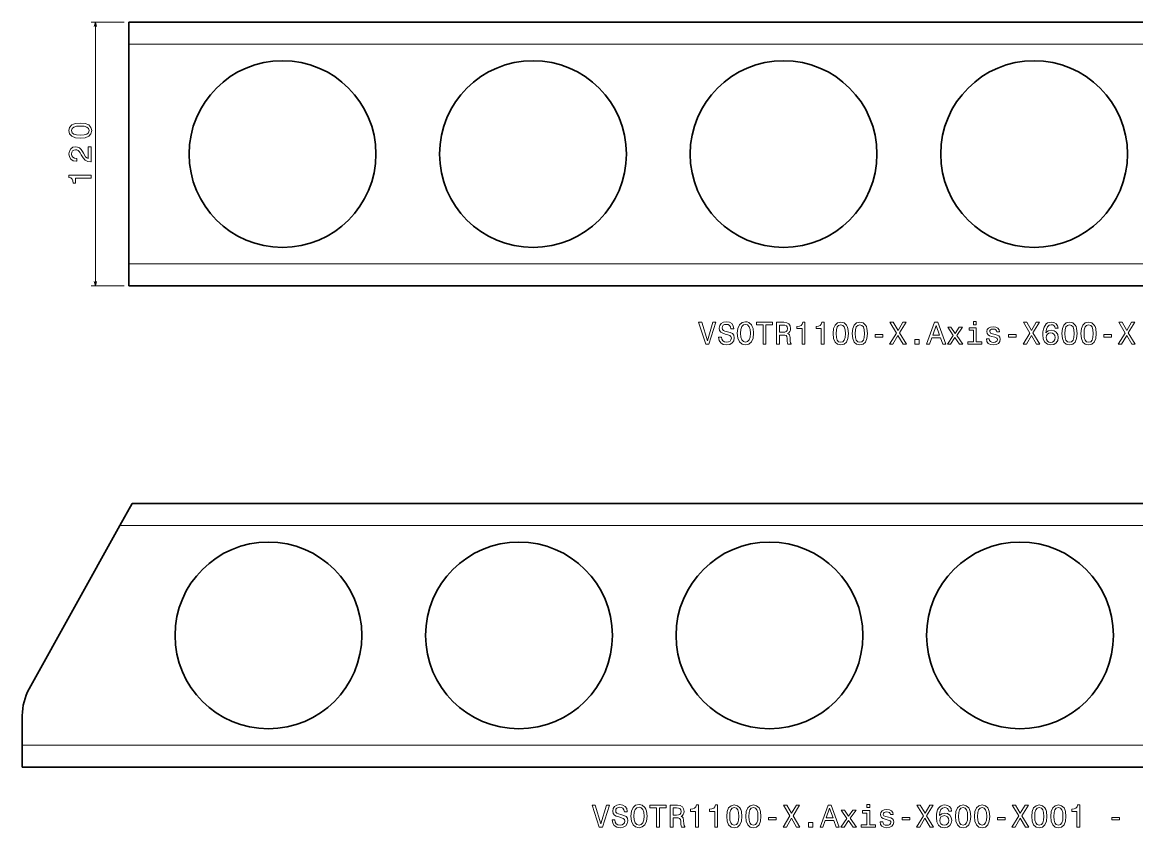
# Model space of a CAD drawing. Extents: x -420 to 4490, y -596 to 252.
# Drawn here: x 1704 to 2212, y -596 to -229 of the extents above; entities that cross this region are included whole.
import ezdxf

# ---------------------------------------------------------------- set-up
doc = ezdxf.new("R2010")
doc.units = 0

msp = doc.modelspace()

# ---------------------------------------------------------------- linework, layer by layer
at = {"color": 7, "lineweight": 13, "ltscale": 0.378107}
for p, q in [((1750.877808, -228.960632), (1735.75354, -228.960632)), ((1750.877808, -348.960632), (1735.75354, -348.960632))]:
    msp.add_line(p, q, dxfattribs=at)
at = {"color": 7, "lineweight": 13}
for p, q in [((1737.75354, -348.960632), (1737.75354, -228.960632)), ((1752.877808, -238.960632), (2688.43335, -238.960632)), ((1752.877808, -338.960632), (2732.87793, -338.960632)), ((2684.467529, -458.095184), (1748.911987, -458.095184)), ((2684.467529, -558.095215), (1704.467529, -558.095215))]:
    msp.add_line(p, q, dxfattribs=at)
at = {"color": 7, "lineweight": 35}
for p, q in [((1752.877808, -228.960632), (2682.87793, -228.960632)), ((1752.877808, -338.960632), (1752.877808, -238.960632)), ((1752.877808, -348.960632), (2732.87793, -348.960632)), ((2684.467529, -448.095184), (1754.467529, -448.095184)), ((1707.613525, -532.432251), (1748.911987, -458.095184)), ((2684.467529, -568.095215), (1704.467529, -568.095215))]:
    msp.add_line(p, q, dxfattribs=at)
at = {"color": 7, "lineweight": 35, "ltscale": 0.25}
for p, q in [((1752.877808, -238.960632), (1752.877808, -228.960632)), ((1752.877808, -348.960632), (1752.877808, -338.960632)), ((1704.467529, -558.095215), (1704.467529, -568.095215))]:
    msp.add_line(p, q, dxfattribs=at)
at = {"color": 7, "lineweight": 35, "ltscale": 0.28599}
msp.add_line((1754.467529, -448.095184), (1748.911987, -458.095184), dxfattribs=at)
at = {"color": 7, "lineweight": 35, "ltscale": 0.338046}
msp.add_line((1704.467529, -544.573364), (1704.467529, -558.095215), dxfattribs=at)
at = {"color": 7, "lineweight": 13}
for points in [[(1738.27124, -230.892487), (1737.75354, -228.960632), (1737.235962, -230.892487)], [(1737.235962, -347.028778), (1737.75354, -348.960632), (1738.27124, -347.028778)]]:
    msp.add_lwpolyline(points, dxfattribs=at)
for points in [[(1730.868896, -281.758911), (1733.131104, -281.542755), (1734.744873, -280.86554), (1735.724731, -279.784851), (1736.041748, -278.286285), (1735.724731, -276.802124), (1734.744873, -275.721436), (1733.131104, -275.058624), (1730.868896, -274.828064), (1728.620972, -275.058624), (1727.727661, -275.332397), (1726.992798, -275.721436), (1726.012939, -276.802124), (1725.681519, -278.286285), (1726.012939, -279.784851), (1727.007202, -280.86554), (1728.620972, -281.542755)], [(1730.868896, -280.37561), (1729.125366, -280.260345), (1727.871704, -279.900116), (1727.136841, -279.251709), (1726.877441, -278.286285), (1727.136841, -277.335266), (1727.871704, -276.686859), (1729.125366, -276.32663), (1730.868896, -276.211365), (1732.626709, -276.32663), (1733.880371, -276.686859), (1734.615234, -277.335266), (1734.860229, -278.286285), (1734.615234, -279.251709), (1733.880371, -279.900116), (1732.626709, -280.260345)], [(1735.75354, -292.476471), (1735.75354, -285.603271), (1734.514404, -285.603271), (1734.514404, -291.035553), (1733.837158, -290.732971), (1733.275146, -290.214233), (1732.252197, -288.614807), (1731.819824, -287.764679), (1731.200195, -286.81366), (1730.479736, -286.136414), (1729.629639, -285.747375), (1728.664307, -285.603271), (1727.453857, -285.848236), (1726.502808, -286.525482), (1725.897705, -287.562927), (1725.681519, -288.902985), (1725.926514, -290.286285), (1726.60376, -291.338165), (1727.684448, -292.015381), (1729.110962, -292.245941), (1729.312622, -292.245941), (1729.312622, -290.934692), (1729.197388, -290.934692), (1728.217529, -290.805023), (1727.49707, -290.415955), (1727.036011, -289.796356), (1726.877441, -288.975037), (1727.021606, -288.139313), (1727.381836, -287.519714), (1727.943848, -287.116241), (1728.64978, -286.972168), (1729.312622, -287.073029), (1729.874634, -287.346802), (1730.364502, -287.807892), (1730.796753, -288.441895), (1731.257935, -289.292053), (1732.151245, -290.704163), (1733.102295, -291.698395), (1734.255005, -292.289154), (1735.710327, -292.476471)], [(1735.75354, -299.894348), (1735.75354, -298.583099), (1725.681519, -298.583099), (1725.681519, -299.562927), (1726.560547, -299.822296), (1727.151245, -300.341034), (1727.49707, -301.133545), (1727.612305, -302.228638), (1728.635376, -302.228638), (1728.635376, -299.894348)], [(2018.703125, -365.539001), (2016.195923, -374.05484), (2013.616699, -365.539001), (2012.247803, -365.539001), (2015.475464, -375.553406), (2016.916382, -375.553406), (2020.072021, -365.539001)], [(2022.593628, -372.253693), (2021.282349, -372.253693), (2021.570557, -373.781067), (2022.291016, -374.904999), (2023.400513, -375.582214), (2024.89917, -375.827179), (2026.383301, -375.596619), (2027.492798, -374.962616), (2028.198853, -373.968384), (2028.45813, -372.657166), (2028.242065, -371.475586), (2027.636841, -370.711914), (2026.656982, -370.207581), (2025.345825, -369.832947), (2024.221924, -369.559174), (2023.487061, -369.242157), (2023.069092, -368.781067), (2022.939453, -368.060608), (2023.069092, -367.412201), (2023.443726, -366.922272), (2024.020142, -366.590881), (2024.812622, -366.475586), (2025.619629, -366.61969), (2026.25354, -367.008728), (2026.671387, -367.657166), (2026.873169, -368.536102), (2028.184448, -368.536102), (2028.184448, -368.507294), (2027.953857, -367.152832), (2027.276611, -366.144196), (2026.210327, -365.510193), (2024.769409, -365.294037), (2023.472656, -365.510193), (2022.463989, -366.115356), (2021.815552, -367.051971), (2021.584961, -368.262329), (2021.772339, -369.343018), (2022.319824, -370.077911), (2023.184448, -370.56781), (2024.365967, -370.942444), (2025.533081, -371.273865), (2026.412109, -371.590881), (2026.94519, -372.051971), (2027.132568, -372.801239), (2026.959595, -373.564941), (2026.512939, -374.141296), (2025.835693, -374.501526), (2024.956787, -374.616821), (2023.976929, -374.458313), (2023.227661, -373.997223), (2022.752197, -373.247925)], [(2029.841431, -370.553406), (2030.10083, -372.801239), (2030.850098, -374.458313), (2032.017212, -375.481354), (2033.544678, -375.827179), (2035.057617, -375.481354), (2036.239136, -374.458313), (2036.973999, -372.801239), (2037.247803, -370.553406), (2036.973999, -368.319977), (2036.656982, -367.412201), (2036.239136, -366.662903), (2035.057617, -365.639862), (2034.337158, -365.380493), (2033.544678, -365.279633), (2032.002808, -365.639862), (2030.835693, -366.648499), (2030.10083, -368.305573)], [(2031.224731, -370.553406), (2031.383301, -368.809875), (2031.858765, -367.527466), (2032.593628, -366.749359), (2033.544678, -366.475586), (2034.481201, -366.749359), (2035.216064, -367.54187), (2035.69165, -368.82431), (2035.864502, -370.553406), (2035.69165, -372.296936), (2035.216064, -373.579346), (2034.481201, -374.357452), (2033.544678, -374.616821), (2032.593628, -374.357452), (2031.858765, -373.579346), (2031.383301, -372.31134)], [(2041.556152, -375.553406), (2042.881836, -375.553406), (2042.881836, -366.763794), (2045.907715, -366.763794), (2045.907715, -365.553406), (2038.515869, -365.553406), (2038.515869, -366.763794), (2041.556152, -366.763794)], [(2047.680054, -375.553406), (2049.020264, -375.553406), (2049.020264, -371.331512), (2050.388916, -371.331512), (2051.397705, -371.374725), (2052.031738, -371.576447), (2052.377441, -372.051971), (2052.521484, -372.9021), (2052.59375, -374.198944), (2052.680176, -375.049072), (2052.853027, -375.553406), (2054.365967, -375.553406), (2054.365967, -375.279633), (2054.034668, -374.87616), (2053.919189, -374.126892), (2053.818359, -372.513062), (2053.573486, -371.317108), (2053.241943, -370.942444), (2052.723389, -370.668671), (2053.299805, -370.308441), (2053.703125, -369.804138), (2053.962402, -369.170135), (2054.049072, -368.406433), (2053.847168, -367.196045), (2053.270752, -366.288269), (2052.319824, -365.740723), (2051.022949, -365.553406), (2047.680054, -365.553406)], [(2050.648438, -366.778198), (2051.527344, -366.864655), (2052.146973, -367.138428), (2052.535889, -367.642731), (2052.665771, -368.435242), (2052.521484, -369.270996), (2052.132568, -369.775299), (2051.469727, -370.034668), (2050.562012, -370.10672), (2049.020264, -370.10672), (2049.020264, -366.778198)], [(2059.30835, -375.553406), (2060.619629, -375.553406), (2060.619629, -365.481354), (2059.639648, -365.481354), (2059.380371, -366.360321), (2058.861572, -366.951111), (2058.069092, -367.296936), (2056.974121, -367.412201), (2056.974121, -368.435242), (2059.30835, -368.435242)], [(2067.982666, -375.553406), (2069.293945, -375.553406), (2069.293945, -365.481354), (2068.314209, -365.481354), (2068.054688, -366.360321), (2067.535889, -366.951111), (2066.743408, -367.296936), (2065.648438, -367.412201), (2065.648438, -368.435242), (2067.982666, -368.435242)], [(2073.443848, -370.668671), (2073.659912, -372.930939), (2074.337158, -374.544769), (2075.417725, -375.524597), (2076.916504, -375.841583), (2078.400635, -375.524597), (2079.481201, -374.544769), (2080.144043, -372.930939), (2080.374512, -370.668671), (2080.144043, -368.420837), (2079.870361, -367.527466), (2079.481201, -366.792603), (2078.400635, -365.812775), (2076.916504, -365.481354), (2075.417725, -365.812775), (2074.337158, -366.807007), (2073.659912, -368.420837)], [(2074.827148, -370.668671), (2074.942383, -368.925171), (2075.30249, -367.67157), (2075.950928, -366.936707), (2076.916504, -366.677338), (2077.867432, -366.936707), (2078.515869, -367.67157), (2078.875977, -368.925171), (2078.991211, -370.668671), (2078.875977, -372.426605), (2078.515869, -373.680206), (2077.867432, -374.41507), (2076.916504, -374.660034), (2075.950928, -374.41507), (2075.30249, -373.680206), (2074.942383, -372.426605)], [(2082.118164, -370.668671), (2082.334229, -372.930939), (2083.011475, -374.544769), (2084.092285, -375.524597), (2085.59082, -375.841583), (2087.074951, -375.524597), (2088.155518, -374.544769), (2088.818359, -372.930939), (2089.049072, -370.668671), (2088.818359, -368.420837), (2088.544678, -367.527466), (2088.155518, -366.792603), (2087.074951, -365.812775), (2085.59082, -365.481354), (2084.092285, -365.812775), (2083.011475, -366.807007), (2082.334229, -368.420837)], [(2083.501465, -370.668671), (2083.616699, -368.925171), (2083.976807, -367.67157), (2084.625244, -366.936707), (2085.59082, -366.677338), (2086.541748, -366.936707), (2087.190186, -367.67157), (2087.550293, -368.925171), (2087.665771, -370.668671), (2087.550293, -372.426605), (2087.190186, -373.680206), (2086.541748, -374.41507), (2085.59082, -374.660034), (2084.625244, -374.41507), (2083.976807, -373.680206), (2083.616699, -372.426605)], [(2099.121094, -375.553406), (2100.634033, -375.553406), (2102.925049, -371.504425), (2105.259277, -375.553406), (2106.786621, -375.553406), (2103.659912, -370.409302), (2106.628174, -365.539001), (2105.172852, -365.539001), (2102.968262, -369.242157), (2100.806885, -365.539001), (2099.293945, -365.539001), (2102.247803, -370.423737)], [(2115.907715, -375.553406), (2117.233398, -375.553406), (2118.2854, -372.613922), (2122.276611, -372.613922), (2123.328613, -375.553406), (2124.683105, -375.553406), (2121.022949, -365.539001), (2119.553223, -365.539001)], [(2118.746338, -371.38913), (2120.288086, -366.979919), (2121.830078, -371.38913)], [(2126.9021, -375.553406), (2128.890381, -372.54187), (2130.936523, -375.553406), (2132.463867, -375.553406), (2129.69751, -371.562042), (2132.30542, -367.815643), (2130.835693, -367.815643), (2128.948242, -370.625458), (2127.060547, -367.815643), (2125.562012, -367.815643), (2128.126709, -371.576447), (2125.417969, -375.553406)], [(2138.530273, -374.487122), (2138.530273, -368.075012), (2135.273682, -368.075012), (2135.273682, -369.155701), (2137.262207, -369.155701), (2137.262207, -374.487122), (2134.668457, -374.487122), (2134.668457, -375.553406), (2141.152832, -375.553406), (2141.152832, -374.487122)], [(2138.573486, -365.207581), (2137.233398, -365.207581), (2137.233398, -366.648499), (2138.573486, -366.648499)], [(2147.118164, -371.043304), (2145.893311, -370.755127), (2144.985596, -370.423737), (2144.683105, -369.74649), (2144.769531, -369.270996), (2145.072021, -368.925171), (2145.562012, -368.709015), (2146.268066, -368.622559), (2146.945313, -368.709015), (2147.478271, -368.968384), (2147.824219, -369.357452), (2147.968262, -369.87616), (2149.20752, -369.87616), (2149.20752, -369.847351), (2148.991455, -368.910767), (2148.400635, -368.175873), (2147.478271, -367.714783), (2146.268066, -367.54187), (2145.043213, -367.714783), (2144.149902, -368.190308), (2143.587891, -368.896332), (2143.415039, -369.789703), (2143.544678, -370.654266), (2143.948242, -371.25946), (2144.61084, -371.691742), (2145.576416, -371.994324), (2146.988525, -372.340149), (2147.853027, -372.700378), (2148.083496, -372.988556), (2148.169922, -373.420837), (2148.040283, -373.953979), (2147.69458, -374.357452), (2147.132568, -374.616821), (2146.383301, -374.703247), (2145.59082, -374.616821), (2145.014404, -374.314209), (2144.625244, -373.82431), (2144.466797, -373.147064), (2143.242188, -373.147064), (2143.443848, -374.299805), (2144.034668, -375.135529), (2144.971191, -375.639862), (2146.268066, -375.827179), (2147.622559, -375.639862), (2148.616699, -375.135529), (2149.221924, -374.328613), (2149.437988, -373.276733), (2149.279541, -372.368958), (2148.832764, -371.749359), (2148.0979, -371.345917)], [(2159.841553, -375.553406), (2161.354492, -375.553406), (2163.645508, -371.504425), (2165.979736, -375.553406), (2167.50708, -375.553406), (2164.380371, -370.409302), (2167.348633, -365.539001), (2165.893311, -365.539001), (2163.688721, -369.242157), (2161.527344, -365.539001), (2160.014404, -365.539001), (2162.968262, -370.423737)], [(2175.79248, -368.247925), (2175.518799, -367.08078), (2174.884766, -366.216217), (2173.904785, -365.668671), (2172.636963, -365.481354), (2171.786621, -365.582214), (2171.051758, -365.855988), (2170.40332, -366.302673), (2169.855957, -366.936707), (2169.423584, -367.729187), (2169.106689, -368.694611), (2168.904785, -369.832947), (2168.847168, -371.115356), (2169.077881, -373.161469), (2169.783936, -374.64563), (2170.922119, -375.539001), (2172.478271, -375.841583), (2173.875977, -375.582214), (2174.942383, -374.904999), (2175.634033, -373.838715), (2175.878906, -372.484253), (2175.634033, -371.115356), (2174.971191, -370.063507), (2173.947998, -369.400665), (2172.680176, -369.170135), (2171.311279, -369.458313), (2170.288086, -370.279633), (2170.504395, -368.694611), (2170.965332, -367.556274), (2171.671387, -366.879059), (2172.651367, -366.648499), (2173.371826, -366.763794), (2173.919189, -367.066376), (2174.279541, -367.570709), (2174.466797, -368.247925)], [(2177.535889, -370.668671), (2177.752197, -372.930939), (2178.429443, -374.544769), (2179.51001, -375.524597), (2181.008545, -375.841583), (2182.492676, -375.524597), (2183.573486, -374.544769), (2184.236328, -372.930939), (2184.466797, -370.668671), (2184.236328, -368.420837), (2183.962402, -367.527466), (2183.573486, -366.792603), (2182.492676, -365.812775), (2181.008545, -365.481354), (2179.51001, -365.812775), (2178.429443, -366.807007), (2177.752197, -368.420837)], [(2178.919189, -370.668671), (2179.034668, -368.925171), (2179.394775, -367.67157), (2180.043213, -366.936707), (2181.008545, -366.677338), (2181.959717, -366.936707), (2182.608154, -367.67157), (2182.968262, -368.925171), (2183.083496, -370.668671), (2182.968262, -372.426605), (2182.608154, -373.680206), (2181.959717, -374.41507), (2181.008545, -374.660034), (2180.043213, -374.41507), (2179.394775, -373.680206), (2179.034668, -372.426605)], [(2186.210449, -370.668671), (2186.426514, -372.930939), (2187.10376, -374.544769), (2188.184326, -375.524597), (2189.682861, -375.841583), (2191.166992, -375.524597), (2192.247803, -374.544769), (2192.910645, -372.930939), (2193.141113, -370.668671), (2192.910645, -368.420837), (2192.636963, -367.527466), (2192.247803, -366.792603), (2191.166992, -365.812775), (2189.682861, -365.481354), (2188.184326, -365.812775), (2187.10376, -366.807007), (2186.426514, -368.420837)], [(2187.59375, -370.668671), (2187.708984, -368.925171), (2188.069092, -367.67157), (2188.717529, -366.936707), (2189.682861, -366.677338), (2190.634033, -366.936707), (2191.282471, -367.67157), (2191.642578, -368.925171), (2191.757813, -370.668671), (2191.642578, -372.426605), (2191.282471, -373.680206), (2190.634033, -374.41507), (2189.682861, -374.660034), (2188.717529, -374.41507), (2188.069092, -373.680206), (2187.708984, -372.426605)], [(2203.213135, -375.553406), (2204.726074, -375.553406), (2207.017334, -371.504425), (2209.351563, -375.553406), (2210.878906, -375.553406), (2207.752197, -370.409302), (2210.720459, -365.539001), (2209.265137, -365.539001), (2207.060547, -369.242157), (2204.89917, -365.539001), (2203.38623, -365.539001), (2206.340088, -370.423737)], [(2092.521484, -372.253693), (2096.008545, -372.253693), (2096.008545, -371.115356), (2092.521484, -371.115356)], [(2110.619629, -375.553406), (2112.608154, -375.553406), (2112.608154, -373.406433), (2110.619629, -373.406433)], [(2153.242188, -372.253693), (2156.729004, -372.253693), (2156.729004, -371.115356), (2153.242188, -371.115356)], [(2174.481201, -372.498657), (2174.322754, -373.406433), (2173.919189, -374.098083), (2173.270996, -374.559174), (2172.463867, -374.703247), (2171.61377, -374.559174), (2170.965332, -374.112488), (2170.547607, -373.420837), (2170.417969, -372.513062), (2170.562012, -371.61969), (2170.965332, -370.942444), (2171.628174, -370.510193), (2172.521484, -370.351685), (2173.299805, -370.510193), (2173.919189, -370.92804), (2174.322754, -371.605286)], [(2196.61377, -372.253693), (2200.10083, -372.253693), (2200.10083, -371.115356), (2196.61377, -371.115356)], [(1970.256226, -585.342285), (1967.749023, -593.858154), (1965.1698, -585.342285), (1963.800903, -585.342285), (1967.028564, -595.356689), (1968.469482, -595.356689), (1971.625122, -585.342285)], [(1974.146729, -592.057007), (1972.835449, -592.057007), (1973.123657, -593.584351), (1973.844116, -594.708252), (1974.953613, -595.385498), (1976.452271, -595.630493), (1977.936401, -595.399902), (1979.045898, -594.76593), (1979.751953, -593.771667), (1980.01123, -592.460449), (1979.795166, -591.27887), (1979.189941, -590.515198), (1978.210083, -590.010864), (1976.898926, -589.63623), (1975.775024, -589.362427), (1975.040161, -589.045471), (1974.622192, -588.584351), (1974.492554, -587.863892), (1974.622192, -587.215454), (1974.996826, -586.725586), (1975.573242, -586.394165), (1976.365723, -586.27887), (1977.172729, -586.422974), (1977.806641, -586.812012), (1978.224487, -587.460449), (1978.42627, -588.339417), (1979.737549, -588.339417), (1979.737549, -588.310608), (1979.506958, -586.956116), (1978.829712, -585.947449), (1977.763428, -585.313477), (1976.32251, -585.097351), (1975.025757, -585.313477), (1974.01709, -585.91864), (1973.368652, -586.855225), (1973.138062, -588.065613), (1973.325439, -589.146301), (1973.872925, -589.881165), (1974.737549, -590.371094), (1975.919067, -590.745728), (1977.086182, -591.077148), (1977.96521, -591.394165), (1978.498291, -591.855225), (1978.685669, -592.604553), (1978.512695, -593.368225), (1978.06604, -593.94458), (1977.388794, -594.30481), (1976.509888, -594.420105), (1975.530029, -594.261597), (1974.780762, -593.800476), (1974.305176, -593.051208)], [(1981.394531, -590.356689), (1981.653931, -592.604553), (1982.403198, -594.261597), (1983.570313, -595.284668), (1985.097778, -595.630493), (1986.610718, -595.284668), (1987.792236, -594.261597), (1988.5271, -592.604553), (1988.800903, -590.356689), (1988.5271, -588.12323), (1988.210083, -587.215454), (1987.792236, -586.466187), (1986.610718, -585.443115), (1985.890259, -585.183777), (1985.097778, -585.082886), (1983.555908, -585.443115), (1982.388794, -586.451782), (1981.653931, -588.108826)], [(1982.777832, -590.356689), (1982.936401, -588.613159), (1983.411865, -587.33075), (1984.146729, -586.552673), (1985.097778, -586.27887), (1986.034302, -586.552673), (1986.769165, -587.345154), (1987.244751, -588.627563), (1987.417603, -590.356689), (1987.244751, -592.10022), (1986.769165, -593.382629), (1986.034302, -594.160706), (1985.097778, -594.420105), (1984.146729, -594.160706), (1983.411865, -593.382629), (1982.936401, -592.114624)], [(1993.109253, -595.356689), (1994.434937, -595.356689), (1994.434937, -586.567078), (1997.460815, -586.567078), (1997.460815, -585.356689), (1990.06897, -585.356689), (1990.06897, -586.567078), (1993.109253, -586.567078)], [(1999.233154, -595.356689), (2000.573242, -595.356689), (2000.573242, -591.134766), (2001.942139, -591.134766), (2002.950806, -591.17804), (2003.584717, -591.379761), (2003.930542, -591.855225), (2004.074707, -592.705383), (2004.146729, -594.002197), (2004.233154, -594.852356), (2004.406128, -595.356689), (2005.919067, -595.356689), (2005.919067, -595.082886), (2005.587646, -594.679443), (2005.472412, -593.930176), (2005.371582, -592.316345), (2005.126587, -591.120361), (2004.795166, -590.745728), (2004.276367, -590.471985), (2004.852783, -590.111755), (2005.256226, -589.607422), (2005.515625, -588.973389), (2005.602051, -588.209717), (2005.400391, -586.999329), (2004.823975, -586.091553), (2003.872925, -585.544006), (2002.576172, -585.356689), (1999.233154, -585.356689)], [(2002.201538, -586.581482), (2003.080444, -586.667908), (2003.700073, -586.941711), (2004.089111, -587.446045), (2004.21875, -588.238525), (2004.074707, -589.07428), (2003.685669, -589.578613), (2003.022827, -589.837952), (2002.11499, -589.910034), (2000.573242, -589.910034), (2000.573242, -586.581482)], [(2010.86145, -595.356689), (2012.172729, -595.356689), (2012.172729, -585.284668), (2011.192871, -585.284668), (2010.933472, -586.163635), (2010.414795, -586.754395), (2009.622192, -587.10022), (2008.5271, -587.215454), (2008.5271, -588.238525), (2010.86145, -588.238525)], [(2019.535767, -595.356689), (2020.847046, -595.356689), (2020.847046, -585.284668), (2019.867188, -585.284668), (2019.607788, -586.163635), (2019.089111, -586.754395), (2018.296631, -587.10022), (2017.201538, -587.215454), (2017.201538, -588.238525), (2019.535767, -588.238525)], [(2024.996826, -590.471985), (2025.213013, -592.734192), (2025.890259, -594.348022), (2026.970947, -595.327881), (2028.469482, -595.644897), (2029.953613, -595.327881), (2031.034302, -594.348022), (2031.697144, -592.734192), (2031.927734, -590.471985), (2031.697144, -588.224121), (2031.42334, -587.33075), (2031.034302, -586.595886), (2029.953613, -585.616028), (2028.469482, -585.284668), (2026.970947, -585.616028), (2025.890259, -586.610291), (2025.213013, -588.224121)], [(2026.380127, -590.471985), (2026.495483, -588.728455), (2026.855713, -587.474854), (2027.504028, -586.73999), (2028.469482, -586.480591), (2029.420532, -586.73999), (2030.06897, -587.474854), (2030.429199, -588.728455), (2030.544434, -590.471985), (2030.429199, -592.229858), (2030.06897, -593.483521), (2029.420532, -594.218384), (2028.469482, -594.463318), (2027.504028, -594.218384), (2026.855713, -593.483521), (2026.495483, -592.229858)], [(2033.671265, -590.471985), (2033.887329, -592.734192), (2034.564575, -594.348022), (2035.645264, -595.327881), (2037.143799, -595.644897), (2038.628052, -595.327881), (2039.70874, -594.348022), (2040.371582, -592.734192), (2040.602051, -590.471985), (2040.371582, -588.224121), (2040.097778, -587.33075), (2039.70874, -586.595886), (2038.628052, -585.616028), (2037.143799, -585.284668), (2035.645264, -585.616028), (2034.564575, -586.610291), (2033.887329, -588.224121)], [(2035.054565, -590.471985), (2035.1698, -588.728455), (2035.530029, -587.474854), (2036.178467, -586.73999), (2037.143799, -586.480591), (2038.094849, -586.73999), (2038.743286, -587.474854), (2039.103516, -588.728455), (2039.21875, -590.471985), (2039.103516, -592.229858), (2038.743286, -593.483521), (2038.094849, -594.218384), (2037.143799, -594.463318), (2036.178467, -594.218384), (2035.530029, -593.483521), (2035.1698, -592.229858)], [(2050.674072, -595.356689), (2052.187012, -595.356689), (2054.478271, -591.307678), (2056.8125, -595.356689), (2058.339844, -595.356689), (2055.213135, -590.212585), (2058.181396, -585.342285), (2056.726074, -585.342285), (2054.521484, -589.045471), (2052.360107, -585.342285), (2050.846924, -585.342285), (2053.801025, -590.22699)], [(2067.460938, -595.356689), (2068.786621, -595.356689), (2069.838379, -592.417236), (2073.829834, -592.417236), (2074.881592, -595.356689), (2076.236084, -595.356689), (2072.576172, -585.342285), (2071.106445, -585.342285)], [(2070.299561, -591.192444), (2071.841309, -586.783203), (2073.383057, -591.192444)], [(2078.455078, -595.356689), (2080.443604, -592.345154), (2082.489746, -595.356689), (2084.01709, -595.356689), (2081.250488, -591.365356), (2083.858643, -587.618958), (2082.388916, -587.618958), (2080.501221, -590.428711), (2078.613525, -587.618958), (2077.11499, -587.618958), (2079.679932, -591.379761), (2076.970947, -595.356689)], [(2090.083252, -594.290405), (2090.083252, -587.878296), (2086.826904, -587.878296), (2086.826904, -588.958984), (2088.81543, -588.958984), (2088.81543, -594.290405), (2086.22168, -594.290405), (2086.22168, -595.356689), (2092.705811, -595.356689), (2092.705811, -594.290405)], [(2090.126465, -585.010864), (2088.786621, -585.010864), (2088.786621, -586.451782), (2090.126465, -586.451782)], [(2098.671143, -590.846619), (2097.446533, -590.558411), (2096.538574, -590.22699), (2096.236084, -589.549744), (2096.32251, -589.07428), (2096.625244, -588.728455), (2097.11499, -588.512329), (2097.821045, -588.425842), (2098.498291, -588.512329), (2099.031494, -588.771667), (2099.377197, -589.160706), (2099.521484, -589.679443), (2100.760498, -589.679443), (2100.760498, -589.650635), (2100.544434, -588.71405), (2099.953613, -587.979187), (2099.031494, -587.518066), (2097.821045, -587.345154), (2096.596436, -587.518066), (2095.702881, -587.993591), (2095.141113, -588.699646), (2094.968018, -589.593018), (2095.097656, -590.457581), (2095.501221, -591.062744), (2096.164063, -591.494995), (2097.129395, -591.797607), (2098.541504, -592.143433), (2099.40625, -592.503662), (2099.636719, -592.79187), (2099.723145, -593.224121), (2099.593506, -593.757263), (2099.247559, -594.160706), (2098.685547, -594.420105), (2097.936279, -594.506531), (2097.143799, -594.420105), (2096.567383, -594.117493), (2096.178467, -593.627563), (2096.02002, -592.950378), (2094.795166, -592.950378), (2094.996826, -594.103088), (2095.587646, -594.938843), (2096.52417, -595.443115), (2097.821045, -595.630493), (2099.175537, -595.443115), (2100.169922, -594.938843), (2100.774902, -594.131897), (2100.991211, -593.080017), (2100.83252, -592.172241), (2100.385986, -591.552673), (2099.651123, -591.14917)], [(2111.394531, -595.356689), (2112.907471, -595.356689), (2115.19873, -591.307678), (2117.532959, -595.356689), (2119.060303, -595.356689), (2115.933594, -590.212585), (2118.901855, -585.342285), (2117.446533, -585.342285), (2115.241943, -589.045471), (2113.080566, -585.342285), (2111.567383, -585.342285), (2114.521484, -590.22699)], [(2127.345703, -588.051208), (2127.071777, -586.884094), (2126.437744, -586.019531), (2125.458008, -585.471985), (2124.189941, -585.284668), (2123.339844, -585.385498), (2122.60498, -585.659302), (2121.956543, -586.105957), (2121.408936, -586.73999), (2120.976807, -587.532471), (2120.659668, -588.497925), (2120.458008, -589.63623), (2120.400391, -590.91864), (2120.630859, -592.964783), (2121.336914, -594.448914), (2122.475342, -595.342285), (2124.031494, -595.644897), (2125.429199, -595.385498), (2126.495361, -594.708252), (2127.187012, -593.641968), (2127.432129, -592.287537), (2127.187012, -590.91864), (2126.52417, -589.86676), (2125.501221, -589.203979), (2124.233154, -588.973389), (2122.864258, -589.261597), (2121.841309, -590.082886), (2122.057373, -588.497925), (2122.518555, -587.359558), (2123.224609, -586.682312), (2124.204346, -586.451782), (2124.924805, -586.567078), (2125.472412, -586.869629), (2125.83252, -587.373962), (2126.02002, -588.051208)], [(2129.089111, -590.471985), (2129.305176, -592.734192), (2129.982422, -594.348022), (2131.063232, -595.327881), (2132.561768, -595.644897), (2134.045898, -595.327881), (2135.126465, -594.348022), (2135.789307, -592.734192), (2136.02002, -590.471985), (2135.789307, -588.224121), (2135.515625, -587.33075), (2135.126465, -586.595886), (2134.045898, -585.616028), (2132.561768, -585.284668), (2131.063232, -585.616028), (2129.982422, -586.610291), (2129.305176, -588.224121)], [(2130.472412, -590.471985), (2130.587646, -588.728455), (2130.947998, -587.474854), (2131.596191, -586.73999), (2132.561768, -586.480591), (2133.512695, -586.73999), (2134.161133, -587.474854), (2134.521484, -588.728455), (2134.636719, -590.471985), (2134.521484, -592.229858), (2134.161133, -593.483521), (2133.512695, -594.218384), (2132.561768, -594.463318), (2131.596191, -594.218384), (2130.947998, -593.483521), (2130.587646, -592.229858)], [(2137.763428, -590.471985), (2137.979492, -592.734192), (2138.656738, -594.348022), (2139.737549, -595.327881), (2141.236084, -595.644897), (2142.720215, -595.327881), (2143.801025, -594.348022), (2144.463623, -592.734192), (2144.694336, -590.471985), (2144.463623, -588.224121), (2144.189941, -587.33075), (2143.801025, -586.595886), (2142.720215, -585.616028), (2141.236084, -585.284668), (2139.737549, -585.616028), (2138.656738, -586.610291), (2137.979492, -588.224121)], [(2139.146729, -590.471985), (2139.261963, -588.728455), (2139.622314, -587.474854), (2140.270752, -586.73999), (2141.236084, -586.480591), (2142.187012, -586.73999), (2142.835449, -587.474854), (2143.195801, -588.728455), (2143.311035, -590.471985), (2143.195801, -592.229858), (2142.835449, -593.483521), (2142.187012, -594.218384), (2141.236084, -594.463318), (2140.270752, -594.218384), (2139.622314, -593.483521), (2139.261963, -592.229858)], [(2154.766357, -595.356689), (2156.279297, -595.356689), (2158.570313, -591.307678), (2160.904541, -595.356689), (2162.432129, -595.356689), (2159.305176, -590.212585), (2162.273438, -585.342285), (2160.818115, -585.342285), (2158.613525, -589.045471), (2156.452148, -585.342285), (2154.939209, -585.342285), (2157.893066, -590.22699)], [(2163.786377, -590.471985), (2164.002686, -592.734192), (2164.679932, -594.348022), (2165.760498, -595.327881), (2167.259033, -595.644897), (2168.743164, -595.327881), (2169.823975, -594.348022), (2170.486816, -592.734192), (2170.717285, -590.471985), (2170.486816, -588.224121), (2170.212891, -587.33075), (2169.823975, -586.595886), (2168.743164, -585.616028), (2167.259033, -585.284668), (2165.760498, -585.616028), (2164.679932, -586.610291), (2164.002686, -588.224121)], [(2165.169678, -590.471985), (2165.285156, -588.728455), (2165.645264, -587.474854), (2166.293701, -586.73999), (2167.259033, -586.480591), (2168.210205, -586.73999), (2168.858643, -587.474854), (2169.21875, -588.728455), (2169.333984, -590.471985), (2169.21875, -592.229858), (2168.858643, -593.483521), (2168.210205, -594.218384), (2167.259033, -594.463318), (2166.293701, -594.218384), (2165.645264, -593.483521), (2165.285156, -592.229858)], [(2172.460938, -590.471985), (2172.677002, -592.734192), (2173.354248, -594.348022), (2174.434814, -595.327881), (2175.93335, -595.644897), (2177.41748, -595.327881), (2178.498291, -594.348022), (2179.161133, -592.734192), (2179.391602, -590.471985), (2179.161133, -588.224121), (2178.887451, -587.33075), (2178.498291, -586.595886), (2177.41748, -585.616028), (2175.93335, -585.284668), (2174.434814, -585.616028), (2173.354248, -586.610291), (2172.677002, -588.224121)], [(2173.844238, -590.471985), (2173.959473, -588.728455), (2174.31958, -587.474854), (2174.968018, -586.73999), (2175.93335, -586.480591), (2176.884521, -586.73999), (2177.532959, -587.474854), (2177.893066, -588.728455), (2178.008301, -590.471985), (2177.893066, -592.229858), (2177.532959, -593.483521), (2176.884521, -594.218384), (2175.93335, -594.463318), (2174.968018, -594.218384), (2174.31958, -593.483521), (2173.959473, -592.229858)], [(2184.348389, -595.356689), (2185.659668, -595.356689), (2185.659668, -585.284668), (2184.679932, -585.284668), (2184.42041, -586.163635), (2183.901855, -586.754395), (2183.109375, -587.10022), (2182.01416, -587.215454), (2182.01416, -588.238525), (2184.348389, -588.238525)], [(2044.074707, -592.057007), (2047.561768, -592.057007), (2047.561768, -590.91864), (2044.074707, -590.91864)], [(2062.172607, -595.356689), (2064.161133, -595.356689), (2064.161133, -593.209717), (2062.172607, -593.209717)], [(2104.795166, -592.057007), (2108.282227, -592.057007), (2108.282227, -590.91864), (2104.795166, -590.91864)], [(2126.034424, -592.301941), (2125.875977, -593.209717), (2125.472412, -593.901367), (2124.823975, -594.362427), (2124.01709, -594.506531), (2123.166992, -594.362427), (2122.518555, -593.915771), (2122.100586, -593.224121), (2121.970947, -592.316345), (2122.11499, -591.422974), (2122.518555, -590.745728), (2123.181396, -590.313477), (2124.074707, -590.154968), (2124.852783, -590.313477), (2125.472412, -590.731323), (2125.875977, -591.408569)], [(2148.166992, -592.057007), (2151.653809, -592.057007), (2151.653809, -590.91864), (2148.166992, -590.91864)], [(2200.212891, -592.057007), (2203.699951, -592.057007), (2203.699951, -590.91864), (2200.212891, -590.91864)]]:
    msp.add_lwpolyline(points, close=True, dxfattribs=at)
at = {"color": 7, "lineweight": 35}
for centre in [(1822.877563, -288.960632), (1936.877563, -288.960632), (2050.877441, -288.960632), (2164.877441, -288.960632), (1816.467773, -508.095184), (1930.467773, -508.095184), (2044.467773, -508.095184), (2158.467773, -508.095184)]:
    msp.add_circle(centre, 42.5, dxfattribs=at)
msp.add_arc((1729.467529, -544.573364), 25, 150.945391, 180.000005, dxfattribs=at)

doc.saveas('drawing.dxf')
